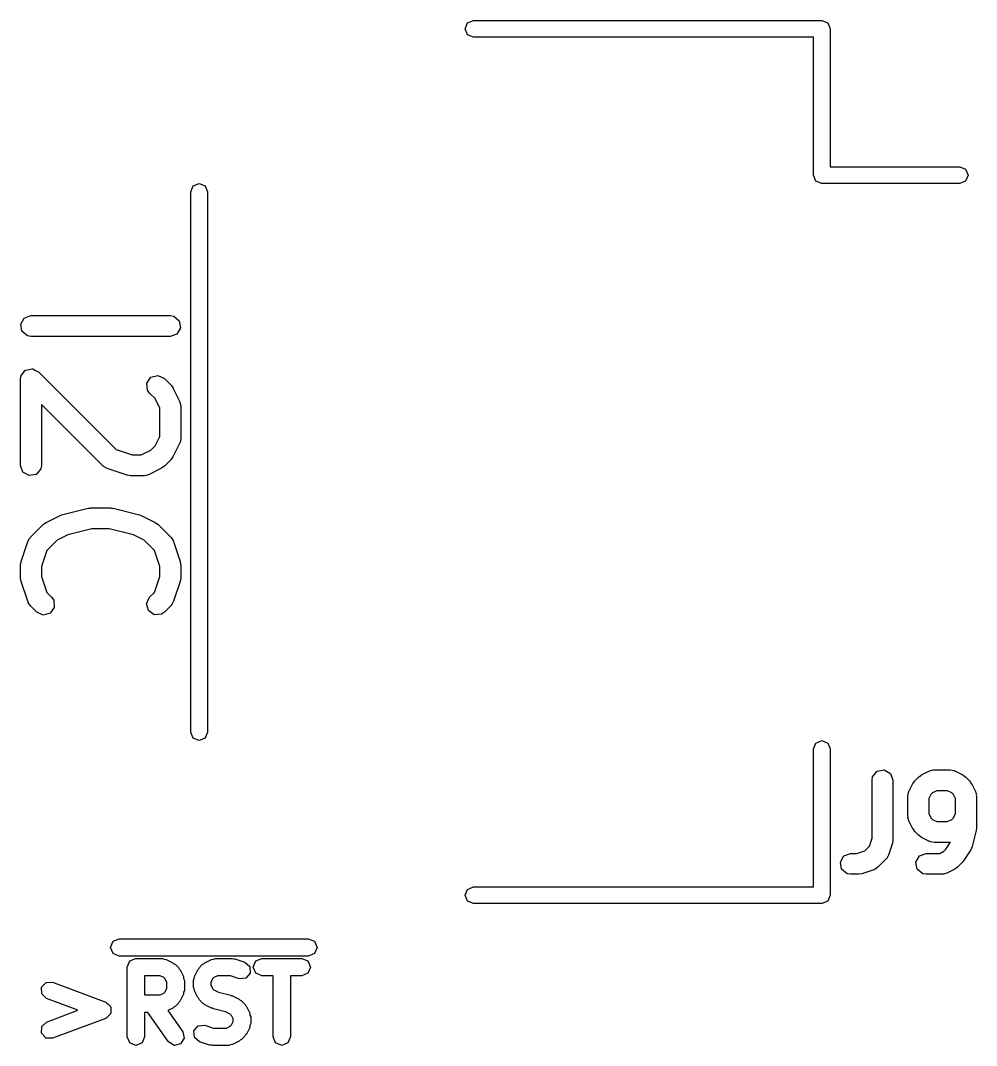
# Model space of a CAD drawing. Extents: x 83.3 to 116.7, y -116.6 to -83.3.
# Drawn here: x 83.27 to 90.14, y -97.19 to -89.83 of the extents above; entities that cross this region are included whole.
import ezdxf

# ---------------------------------------------------------------- set-up
doc = ezdxf.new("R2010")
doc.units = 0
doc.layers.add('BLACK', color=7, linetype='CONTINUOUS')

msp = doc.modelspace()

# ---------------------------------------------------------------- linework, layer by layer
at = {"layer": 'BLACK', "linetype": 'CONTINUOUS'}
for p, q in [((86.465, -89.89), (86.4826, -89.8476)), ((86.4826, -89.8476), (86.525, -89.83)), ((86.525, -89.83), (89.025, -89.83)), ((89.025, -89.83), (89.0674, -89.8476)), ((89.0674, -89.8476), (89.085, -89.89)), ((86.4826, -89.9324), (86.465, -89.89)), ((89.085, -89.89), (89.085, -90.88)), ((86.525, -89.95), (86.4826, -89.9324)), ((88.965, -89.95), (86.525, -89.95)), ((88.965, -90.94), (88.965, -89.95)), ((88.9826, -90.9824), (88.965, -90.94)), ((89.085, -90.88), (90.015, -90.88)), ((90.015, -90.88), (90.0574, -90.8976)), ((90.0574, -90.8976), (90.075, -90.94)), ((90.075, -90.94), (90.0574, -90.9824)), ((84.495, -91.06), (84.5126, -91.0176)), ((84.5126, -91.0176), (84.555, -91)), ((84.555, -91), (84.5974, -91.0176)), ((84.5974, -91.0176), (84.615, -91.06)), ((89.025, -91), (88.9826, -90.9824)), ((90.015, -91), (89.025, -91)), ((90.0574, -90.9824), (90.015, -91)), ((84.495, -94.94), (84.495, -91.06)), ((84.615, -91.06), (84.615, -94.94)), ((83.2738, -92.0108), (83.2994, -91.9664)), ((83.2994, -91.9664), (83.3476, -91.9488)), ((83.3476, -91.9488), (84.3476, -91.9488)), ((84.3476, -91.9488), (84.3733, -91.9533)), ((84.3733, -91.9533), (84.4126, -91.9863)), ((83.2827, -92.0613), (83.2738, -92.0108)), ((84.4215, -92.0368), (84.3958, -92.0813)), ((84.4126, -91.9863), (84.4215, -92.0368)), ((83.322, -92.0943), (83.2827, -92.0613)), ((83.3476, -92.0988), (83.322, -92.0943)), ((84.3476, -92.0988), (83.3476, -92.0988)), ((84.3958, -92.0813), (84.3476, -92.0988)), ((83.2917, -92.3618), (83.3046, -92.3433)), ((83.3046, -92.3433), (83.3079, -92.3424)), ((83.3079, -92.3424), (83.3101, -92.3398)), ((83.3101, -92.3398), (83.3324, -92.3359)), ((83.3324, -92.3359), (83.3542, -92.33)), ((83.3542, -92.33), (83.3573, -92.3315)), ((83.3573, -92.3315), (83.3606, -92.3309)), ((83.3606, -92.3309), (83.3802, -92.3422)), ((83.3802, -92.3422), (83.4007, -92.3517)), ((83.2726, -92.4048), (83.2755, -92.3886)), ((83.2726, -93.0238), (83.2726, -92.4048)), ((83.2752, -92.3853), (83.2763, -92.3837)), ((83.2755, -92.3886), (83.2752, -92.3853)), ((83.2763, -92.3837), (83.2771, -92.3791)), ((83.2771, -92.3791), (83.2917, -92.3618)), ((83.4007, -92.3517), (83.9596, -92.9106)), ((84.1799, -92.433), (84.2094, -92.3909)), ((84.2094, -92.3909), (84.2589, -92.3777)), ((84.2589, -92.3777), (84.3054, -92.3993)), ((84.3054, -92.3993), (84.353, -92.447)), ((84.1844, -92.4841), (84.1799, -92.433)), ((84.1993, -92.5054), (84.1844, -92.4841)), ((84.353, -92.447), (84.3659, -92.4653)), ((84.3659, -92.4653), (84.3671, -92.4665)), ((84.3671, -92.4665), (84.4147, -92.5617)), ((84.2384, -92.5444), (84.1993, -92.5054)), ((84.2726, -92.6129), (84.2384, -92.5444)), ((84.4147, -92.5617), (84.4221, -92.5867)), ((83.866, -93.0292), (83.4226, -92.5858)), ((83.4226, -92.5858), (83.4226, -93.0238)), ((84.2726, -92.8156), (84.2726, -92.6129)), ((84.4221, -92.5867), (84.4211, -92.591)), ((84.4211, -92.591), (84.4226, -92.5952)), ((84.4226, -92.5952), (84.4226, -92.8333)), ((84.2384, -92.8841), (84.2726, -92.8156)), ((84.4152, -92.8624), (84.4147, -92.8669)), ((84.4181, -92.859), (84.4152, -92.8624)), ((84.4226, -92.8333), (84.4181, -92.859)), ((83.9596, -92.9106), (84.0741, -92.9488)), ((84.1394, -92.9488), (84.208, -92.9146)), ((84.208, -92.9146), (84.2384, -92.8841)), ((84.4147, -92.8669), (84.3671, -92.9621)), ((84.0741, -92.9488), (84.1394, -92.9488)), ((84.353, -92.9816), (84.3054, -93.0292)), ((84.3537, -92.9801), (84.353, -92.9816)), ((84.3671, -92.9621), (84.3537, -92.9801)), ((83.2902, -93.072), (83.2726, -93.0238)), ((83.3346, -93.0977), (83.2902, -93.072)), ((83.4181, -93.0495), (83.3851, -93.0888)), ((83.4226, -93.0238), (83.4181, -93.0495)), ((83.8701, -93.0311), (83.866, -93.0292)), ((83.8724, -93.0349), (83.8701, -93.0311)), ((83.8953, -93.0473), (83.8724, -93.0349)), ((84.0382, -93.095), (83.8953, -93.0473)), ((84.2859, -93.0433), (84.1907, -93.0909)), ((84.287, -93.0421), (84.2859, -93.0433)), ((84.3054, -93.0292), (84.287, -93.0421)), ((83.3851, -93.0888), (83.3346, -93.0977)), ((84.0398, -93.0949), (84.0382, -93.095)), ((84.0619, -93.0988), (84.0398, -93.0949)), ((84.1571, -93.0988), (84.0619, -93.0988)), ((84.1614, -93.0973), (84.1571, -93.0988)), ((84.1657, -93.0983), (84.1614, -93.0973)), ((84.1907, -93.0909), (84.1657, -93.0983)), ((83.5522, -93.3853), (83.5646, -93.3816)), ((83.5646, -93.3816), (83.5675, -93.3796)), ((83.5675, -93.3796), (83.758, -93.332)), ((83.758, -93.332), (83.7729, -93.3309)), ((83.7729, -93.3309), (83.7762, -93.3298)), ((83.7762, -93.3298), (83.919, -93.3298)), ((83.919, -93.3298), (83.9338, -93.3324)), ((83.9338, -93.3324), (83.9372, -93.332)), ((83.9372, -93.332), (84.1277, -93.3796)), ((84.1277, -93.3796), (84.1395, -93.3849)), ((83.3422, -93.5422), (83.4374, -93.447)), ((83.4374, -93.447), (83.4558, -93.4341)), ((83.4558, -93.4341), (83.4569, -93.4329)), ((83.4569, -93.4329), (83.5522, -93.3853)), ((84.1395, -93.3849), (84.1431, -93.3853)), ((84.1431, -93.3853), (84.2383, -93.4329)), ((84.2383, -93.4329), (84.2563, -93.4463)), ((84.2563, -93.4463), (84.2578, -93.447)), ((84.2578, -93.447), (84.353, -93.5422)), ((83.6119, -93.5231), (83.5349, -93.5616)), ((83.7854, -93.4798), (83.6119, -93.5231)), ((83.9098, -93.4798), (83.7854, -93.4798)), ((84.0833, -93.5231), (83.9098, -93.4798)), ((84.1603, -93.5616), (84.0833, -93.5231)), ((83.2765, -93.7144), (83.3241, -93.5715)), ((83.3241, -93.5715), (83.3365, -93.5486)), ((83.3365, -93.5486), (83.3403, -93.5463)), ((83.3403, -93.5463), (83.3422, -93.5422)), ((83.5349, -93.5616), (83.4608, -93.6358)), ((84.2344, -93.6358), (84.1603, -93.5616)), ((84.353, -93.5422), (84.368, -93.5635)), ((84.368, -93.5635), (84.3684, -93.568)), ((84.3684, -93.568), (84.3712, -93.5715)), ((84.3712, -93.5715), (84.4188, -93.7144)), ((83.4608, -93.6358), (83.4226, -93.7503)), ((84.2726, -93.7503), (84.2344, -93.6358)), ((83.2726, -93.7381), (83.2765, -93.716)), ((83.2726, -93.8333), (83.2726, -93.7381)), ((83.2765, -93.716), (83.2765, -93.7144)), ((84.4188, -93.7144), (84.4221, -93.7366)), ((84.4221, -93.7366), (84.4226, -93.7381)), ((84.4226, -93.7381), (84.4226, -93.8333)), ((83.4226, -93.7503), (83.4226, -93.8212)), ((83.4226, -93.8212), (83.4608, -93.9357)), ((84.2344, -93.9357), (84.2726, -93.8212)), ((84.2726, -93.8212), (84.2726, -93.7503)), ((83.2732, -93.8349), (83.2726, -93.8333)), ((83.2765, -93.8571), (83.2732, -93.8349)), ((83.3241, -93.9999), (83.2765, -93.8571)), ((84.4188, -93.8571), (84.3712, -93.9999)), ((84.4226, -93.8333), (84.4187, -93.8554)), ((84.4187, -93.8554), (84.4188, -93.8571)), ((83.4608, -93.9357), (83.4959, -93.9708)), ((84.1993, -93.9708), (84.2344, -93.9357)), ((83.3269, -94.0034), (83.3241, -93.9999)), ((83.3273, -94.0079), (83.3269, -94.0034)), ((83.3422, -94.0292), (83.3273, -94.0079)), ((83.3898, -94.0768), (83.3422, -94.0292)), ((83.5153, -94.0432), (83.4859, -94.0852)), ((83.4959, -93.9708), (83.5108, -93.9921)), ((83.5108, -93.9921), (83.5153, -94.0432)), ((84.1777, -94.0173), (84.1993, -93.9708)), ((84.1909, -94.0668), (84.1777, -94.0173)), ((84.353, -94.0292), (84.3054, -94.0768)), ((84.3549, -94.0252), (84.353, -94.0292)), ((84.3587, -94.0228), (84.3549, -94.0252)), ((84.3712, -93.9999), (84.3587, -94.0228)), ((83.4363, -94.0985), (83.3898, -94.0768)), ((83.4859, -94.0852), (83.4363, -94.0985)), ((84.233, -94.0963), (84.1909, -94.0668)), ((84.2841, -94.0918), (84.233, -94.0963)), ((84.3054, -94.0768), (84.2841, -94.0918)), ((84.5126, -94.9824), (84.495, -94.94)), ((84.555, -95), (84.5126, -94.9824)), ((84.5974, -94.9824), (84.555, -95)), ((84.615, -94.94), (84.5974, -94.9824)), ((88.9826, -95.0176), (89.025, -95)), ((89.025, -95), (89.0674, -95.0176)), ((88.965, -95.06), (88.9826, -95.0176)), ((88.965, -96.05), (88.965, -95.06)), ((89.0674, -95.0176), (89.085, -95.06)), ((89.085, -95.06), (89.085, -96.11)), ((89.3899, -95.259), (89.4229, -95.2197)), ((89.4229, -95.2197), (89.4734, -95.2108)), ((89.4734, -95.2108), (89.5179, -95.2364)), ((89.7412, -95.2461), (89.7983, -95.2176)), ((89.7983, -95.2176), (89.8233, -95.2101)), ((89.8233, -95.2101), (89.8276, -95.2112)), ((89.8276, -95.2112), (89.8318, -95.2096)), ((89.8318, -95.2096), (89.9461, -95.2096)), ((89.9461, -95.2096), (89.9718, -95.2142)), ((89.9718, -95.2142), (89.9752, -95.217)), ((89.9752, -95.217), (89.9797, -95.2176)), ((89.9797, -95.2176), (90.0368, -95.2461)), ((89.3854, -95.2846), (89.3899, -95.259)), ((89.3854, -95.701), (89.3854, -95.2846)), ((89.5179, -95.2364), (89.5354, -95.2846)), ((89.5354, -95.2846), (89.5354, -95.7132)), ((89.679, -95.3082), (89.6924, -95.2902)), ((89.6924, -95.2902), (89.6931, -95.2887)), ((89.6931, -95.2887), (89.7217, -95.2602)), ((89.7217, -95.2602), (89.74, -95.2473)), ((89.74, -95.2473), (89.7412, -95.2461)), ((90.0368, -95.2461), (90.0548, -95.2595)), ((90.0548, -95.2595), (90.0563, -95.2602)), ((90.0563, -95.2602), (90.0849, -95.2887)), ((90.0849, -95.2887), (90.0977, -95.3071)), ((89.65, -95.3698), (89.6505, -95.3654)), ((89.6505, -95.3654), (89.679, -95.3082)), ((89.8495, -95.3596), (89.8191, -95.3748)), ((89.9284, -95.3596), (89.8495, -95.3596)), ((89.9588, -95.3748), (89.9284, -95.3596)), ((90.0977, -95.3071), (90.0989, -95.3082)), ((90.0989, -95.3082), (90.1275, -95.3654)), ((90.1275, -95.3654), (90.1349, -95.3903)), ((89.6426, -95.3989), (89.6471, -95.3733)), ((89.6426, -95.5418), (89.6426, -95.3989)), ((89.6471, -95.3733), (89.65, -95.3698)), ((89.8078, -95.3862), (89.7926, -95.4166)), ((89.7926, -95.4166), (89.7926, -95.5241)), ((89.8191, -95.3748), (89.8078, -95.3862)), ((89.9702, -95.3862), (89.9588, -95.3748)), ((89.9854, -95.4166), (89.9702, -95.3862)), ((89.9854, -95.5241), (89.9854, -95.4166)), ((90.1349, -95.3903), (90.1339, -95.3947)), ((90.1339, -95.3947), (90.1354, -95.3989)), ((90.1354, -95.3989), (90.1354, -95.6275)), ((89.6441, -95.546), (89.6426, -95.5418)), ((89.6431, -95.5504), (89.6441, -95.546)), ((89.6505, -95.5753), (89.6431, -95.5504)), ((89.679, -95.6325), (89.6505, -95.5753)), ((89.7926, -95.5241), (89.8078, -95.5545)), ((89.8078, -95.5545), (89.8191, -95.5659)), ((89.8191, -95.5659), (89.8495, -95.5811)), ((89.8495, -95.5811), (89.9284, -95.5811)), ((89.9284, -95.5811), (89.9588, -95.5659)), ((89.9588, -95.5659), (89.9702, -95.5545)), ((89.9702, -95.5545), (89.9854, -95.5241)), ((89.6802, -95.6336), (89.679, -95.6325)), ((89.6931, -95.652), (89.6802, -95.6336)), ((89.7217, -95.6805), (89.6931, -95.652)), ((90.1332, -95.6457), (90.1046, -95.76)), ((90.1354, -95.6275), (90.1328, -95.6422)), ((90.1328, -95.6422), (90.1332, -95.6457)), ((89.3663, -95.7584), (89.3854, -95.701)), ((89.5354, -95.7132), (89.5315, -95.7353)), ((89.5315, -95.7353), (89.5316, -95.7369)), ((89.7232, -95.6812), (89.7217, -95.6805)), ((89.7412, -95.6946), (89.7232, -95.6812)), ((89.7983, -95.7231), (89.7412, -95.6946)), ((89.8028, -95.7237), (89.7983, -95.7231)), ((89.8062, -95.7265), (89.8028, -95.7237)), ((89.8318, -95.7311), (89.8062, -95.7265)), ((89.9461, -95.7311), (89.8318, -95.7311)), ((89.9164, -95.7797), (89.9497, -95.7298)), ((89.9497, -95.7298), (89.9461, -95.7311)), ((89.1836, -95.8272), (89.2318, -95.8096)), ((89.2318, -95.8096), (89.2768, -95.8096)), ((89.2768, -95.8096), (89.3342, -95.7905)), ((89.3342, -95.7905), (89.3663, -95.7584)), ((89.5316, -95.7369), (89.503, -95.8226)), ((89.7265, -95.8272), (89.7747, -95.8096)), ((89.7747, -95.8096), (89.8713, -95.8096)), ((89.8713, -95.8096), (89.9017, -95.7944)), ((89.9017, -95.7944), (89.9164, -95.7797)), ((90.0942, -95.7834), (90.0371, -95.8691)), ((90.0943, -95.783), (90.0942, -95.7834)), ((90.1046, -95.76), (90.0943, -95.783)), ((89.158, -95.8716), (89.1836, -95.8272)), ((89.1669, -95.9221), (89.158, -95.8716)), ((89.4849, -95.852), (89.4277, -95.9091)), ((89.4868, -95.8479), (89.4849, -95.852)), ((89.4906, -95.8455), (89.4868, -95.8479)), ((89.503, -95.8226), (89.4906, -95.8455)), ((89.7008, -95.8716), (89.7265, -95.8272)), ((89.7097, -95.9221), (89.7008, -95.8716)), ((90.0277, -95.8805), (89.9992, -95.9091)), ((90.0292, -95.8774), (90.0277, -95.8805)), ((90.0371, -95.8691), (90.0292, -95.8774)), ((89.2062, -95.9551), (89.1669, -95.9221)), ((89.2318, -95.9596), (89.2062, -95.9551)), ((89.3127, -95.9558), (89.2905, -95.9591)), ((89.3984, -95.9272), (89.3127, -95.9558)), ((89.4019, -95.9244), (89.3984, -95.9272)), ((89.4064, -95.924), (89.4019, -95.9244)), ((89.4277, -95.9091), (89.4064, -95.924)), ((89.749, -95.9551), (89.7097, -95.9221)), ((89.7747, -95.9596), (89.749, -95.9551)), ((89.9225, -95.9517), (89.8976, -95.9591)), ((89.9797, -95.9231), (89.9225, -95.9517)), ((89.9808, -95.922), (89.9797, -95.9231)), ((89.9992, -95.9091), (89.9808, -95.922)), ((89.289, -95.9596), (89.2318, -95.9596)), ((89.2905, -95.9591), (89.289, -95.9596)), ((89.889, -95.9596), (89.7747, -95.9596)), ((89.8932, -95.9581), (89.889, -95.9596)), ((89.8976, -95.9591), (89.8932, -95.9581)), ((86.465, -96.11), (86.4826, -96.0676)), ((86.4826, -96.0676), (86.525, -96.05)), ((86.525, -96.05), (88.965, -96.05)), ((86.4826, -96.1524), (86.465, -96.11)), ((86.525, -96.17), (86.4826, -96.1524)), ((89.025, -96.17), (86.525, -96.17)), ((89.0674, -96.1524), (89.025, -96.17)), ((89.085, -96.11), (89.0674, -96.1524)), ((83.919, -96.485), (83.9374, -96.4408)), ((83.9374, -96.4408), (83.9815, -96.4225)), ((83.9815, -96.4225), (85.3387, -96.4225)), ((85.3387, -96.4225), (85.3829, -96.4408)), ((85.3829, -96.4408), (85.4012, -96.485)), ((83.9374, -96.5292), (83.919, -96.485)), ((83.9815, -96.5475), (83.9374, -96.5292)), ((85.3829, -96.5292), (85.3387, -96.5475)), ((85.4012, -96.485), (85.3829, -96.5292)), ((85.3387, -96.5475), (83.9815, -96.5475)), ((84.0381, -96.6262), (84.0564, -96.582)), ((84.0564, -96.582), (84.1006, -96.5637)), ((84.1006, -96.5637), (84.2911, -96.5637)), ((84.2911, -96.5637), (84.3045, -96.5693)), ((84.3045, -96.5693), (84.319, -96.5703)), ((84.319, -96.5703), (84.3666, -96.5941)), ((84.3666, -96.5941), (84.3734, -96.6019)), ((84.3734, -96.6019), (84.3829, -96.6058)), ((84.3829, -96.6058), (84.4067, -96.6296)), ((84.5564, -96.6296), (84.5802, -96.6058)), ((84.5802, -96.6058), (84.5897, -96.6019)), ((84.5897, -96.6019), (84.5965, -96.5941)), ((84.5965, -96.5941), (84.6441, -96.5703)), ((84.6441, -96.5703), (84.6586, -96.5693)), ((84.6586, -96.5693), (84.672, -96.5637)), ((84.672, -96.5637), (84.7911, -96.5637)), ((84.7911, -96.5637), (84.8006, -96.5676)), ((84.8006, -96.5676), (84.8108, -96.5669)), ((84.8108, -96.5669), (84.8823, -96.5907)), ((84.8823, -96.5907), (84.9184, -96.6221)), ((84.9429, -96.6262), (84.9612, -96.582)), ((84.9612, -96.582), (85.0054, -96.5637)), ((85.0054, -96.5637), (85.2911, -96.5637)), ((85.2911, -96.5637), (85.3353, -96.582)), ((85.3353, -96.582), (85.3536, -96.6262)), ((84.0381, -97.1262), (84.0381, -96.6262)), ((84.1631, -96.6887), (84.1631, -96.8256)), ((84.2763, -96.6887), (84.1631, -96.6887)), ((84.3017, -96.7014), (84.2763, -96.6887)), ((84.4067, -96.6296), (84.4106, -96.6391)), ((84.4106, -96.6391), (84.4184, -96.6459)), ((84.4184, -96.6459), (84.4422, -96.6935)), ((84.5209, -96.6935), (84.5447, -96.6459)), ((84.5447, -96.6459), (84.5525, -96.6391)), ((84.5525, -96.6391), (84.5564, -96.6296)), ((84.6868, -96.6887), (84.6614, -96.7014)), ((84.7809, -96.6887), (84.6868, -96.6887)), ((84.8427, -96.7093), (84.7809, -96.6887)), ((84.9218, -96.6698), (84.8905, -96.7059)), ((84.9184, -96.6221), (84.9218, -96.6698)), ((84.9612, -96.6704), (84.9429, -96.6262)), ((85.0054, -96.6887), (84.9612, -96.6704)), ((85.0857, -96.6887), (85.0054, -96.6887)), ((85.0857, -97.1262), (85.0857, -96.6887)), ((85.2911, -96.6887), (85.2107, -96.6887)), ((85.2107, -96.6887), (85.2107, -97.1262)), ((85.3353, -96.6704), (85.2911, -96.6887)), ((85.3536, -96.6262), (85.3353, -96.6704)), ((83.423, -96.7709), (83.4557, -96.736)), ((83.4557, -96.736), (83.5035, -96.7343)), ((83.5035, -96.7343), (83.8844, -96.8772)), ((84.3111, -96.7108), (84.3017, -96.7014)), ((84.3238, -96.7362), (84.3111, -96.7108)), ((84.3238, -96.7781), (84.3238, -96.7362)), ((84.4422, -96.6935), (84.4432, -96.708)), ((84.4432, -96.708), (84.4488, -96.7214)), ((84.4488, -96.7214), (84.4488, -96.7929)), ((84.5143, -96.7214), (84.5199, -96.708)), ((84.5143, -96.769), (84.5143, -96.7214)), ((84.5199, -96.708), (84.5209, -96.6935)), ((84.652, -96.7108), (84.6393, -96.7362)), ((84.6393, -96.7362), (84.6393, -96.7543)), ((84.6393, -96.7543), (84.652, -96.7796)), ((84.6614, -96.7014), (84.652, -96.7108)), ((84.8905, -96.7059), (84.8427, -96.7093)), ((83.4246, -96.8187), (83.423, -96.7709)), ((83.4596, -96.8514), (83.4246, -96.8187)), ((84.1631, -96.8256), (84.2763, -96.8256)), ((84.2763, -96.8256), (84.3017, -96.8129)), ((84.3017, -96.8129), (84.3111, -96.8035)), ((84.3111, -96.8035), (84.3238, -96.7781)), ((84.4422, -96.8208), (84.4184, -96.8684)), ((84.4432, -96.8063), (84.4422, -96.8208)), ((84.4488, -96.7929), (84.4432, -96.8063)), ((84.5199, -96.7825), (84.5143, -96.769)), ((84.5209, -96.797), (84.5199, -96.7825)), ((84.5447, -96.8446), (84.5209, -96.797)), ((84.652, -96.7796), (84.6614, -96.7891)), ((84.6614, -96.7891), (84.6938, -96.8053)), ((84.6938, -96.8053), (84.7824, -96.8275)), ((84.7824, -96.8275), (84.7881, -96.8317)), ((84.7881, -96.8317), (84.7952, -96.8322)), ((84.7952, -96.8322), (84.8428, -96.856)), ((83.6845, -96.9357), (83.4596, -96.8514)), ((83.8844, -96.8772), (83.8861, -96.8787)), ((83.8861, -96.8787), (83.8884, -96.8788)), ((83.8884, -96.8788), (83.9034, -96.8949)), ((83.9034, -96.8949), (83.9194, -96.9099)), ((83.9194, -96.9099), (83.9195, -96.9121)), ((83.9195, -96.9121), (83.921, -96.9138)), ((83.921, -96.9138), (83.9203, -96.9357)), ((84.3734, -96.9124), (84.3666, -96.9202)), ((84.3829, -96.9085), (84.3734, -96.9124)), ((84.4067, -96.8847), (84.3829, -96.9085)), ((84.4106, -96.8752), (84.4067, -96.8847)), ((84.4184, -96.8684), (84.4106, -96.8752)), ((84.5525, -96.8514), (84.5447, -96.8446)), ((84.5564, -96.8609), (84.5525, -96.8514)), ((84.5802, -96.8847), (84.5564, -96.8609)), ((84.5897, -96.8886), (84.5802, -96.8847)), ((84.5965, -96.8964), (84.5897, -96.8886)), ((84.6441, -96.9202), (84.5965, -96.8964)), ((84.8428, -96.856), (84.8496, -96.8638)), ((84.8496, -96.8638), (84.8591, -96.8677)), ((84.8591, -96.8677), (84.8829, -96.8915)), ((84.8829, -96.8915), (84.8868, -96.901)), ((84.8868, -96.901), (84.8946, -96.9078)), ((84.8946, -96.9078), (84.9184, -96.9554)), ((83.4596, -97.02), (83.6845, -96.9357)), ((83.9034, -96.9766), (83.8884, -96.9926)), ((83.9194, -96.9616), (83.9034, -96.9766)), ((83.9195, -96.9593), (83.9194, -96.9616)), ((83.921, -96.9577), (83.9195, -96.9593)), ((83.9203, -96.9357), (83.921, -96.9577)), ((84.1871, -96.9506), (84.1631, -96.9506)), ((84.1631, -96.9506), (84.1631, -97.1262)), ((84.3351, -97.162), (84.1871, -96.9506)), ((84.3666, -96.9202), (84.3309, -96.9381)), ((84.3309, -96.9381), (84.4375, -97.0903)), ((84.6512, -96.9207), (84.6441, -96.9202)), ((84.6569, -96.9249), (84.6512, -96.9207)), ((84.7454, -96.9471), (84.6569, -96.9249)), ((84.7779, -96.9633), (84.7454, -96.9471)), ((84.7873, -96.9727), (84.7779, -96.9633)), ((84.8, -96.9981), (84.7873, -96.9727)), ((84.9184, -96.9554), (84.9194, -96.9699)), ((84.9194, -96.9699), (84.925, -96.9833)), ((84.925, -96.9833), (84.925, -97.031)), ((83.423, -97.1005), (83.4246, -97.0527)), ((83.4246, -97.0527), (83.4596, -97.02)), ((83.8844, -96.9942), (83.5035, -97.1371)), ((83.8861, -96.9927), (83.8844, -96.9942)), ((83.8884, -96.9926), (83.8861, -96.9927)), ((84.5175, -97.0826), (84.5488, -97.0465)), ((84.5488, -97.0465), (84.5965, -97.0431)), ((84.5965, -97.0431), (84.6584, -97.0637)), ((84.7525, -97.0637), (84.7779, -97.051)), ((84.7779, -97.051), (84.7873, -97.0415)), ((84.7873, -97.0415), (84.8, -97.0162)), ((84.8, -97.0162), (84.8, -96.9981)), ((84.9184, -97.0589), (84.8946, -97.1065)), ((84.9194, -97.0444), (84.9184, -97.0589)), ((84.925, -97.031), (84.9194, -97.0444)), ((83.4557, -97.1355), (83.423, -97.1005)), ((84.0564, -97.1704), (84.0381, -97.1262)), ((84.1631, -97.1262), (84.1448, -97.1704)), ((84.4375, -97.0903), (84.4479, -97.1371)), ((84.5209, -97.1303), (84.5175, -97.0826)), ((84.557, -97.1617), (84.5209, -97.1303)), ((84.6584, -97.0637), (84.7525, -97.0637)), ((84.8829, -97.1228), (84.8591, -97.1466)), ((84.8868, -97.1133), (84.8829, -97.1228)), ((84.8946, -97.1065), (84.8868, -97.1133)), ((85.104, -97.1704), (85.0857, -97.1262)), ((85.2107, -97.1262), (85.1924, -97.1704)), ((83.5035, -97.1371), (83.4557, -97.1355)), ((84.1006, -97.1887), (84.0564, -97.1704)), ((84.1448, -97.1704), (84.1006, -97.1887)), ((84.3754, -97.1877), (84.3351, -97.162)), ((84.4222, -97.1774), (84.3754, -97.1877)), ((84.4479, -97.1371), (84.4222, -97.1774)), ((84.6285, -97.1855), (84.557, -97.1617)), ((84.6387, -97.1848), (84.6285, -97.1855)), ((84.6482, -97.1887), (84.6387, -97.1848)), ((84.7673, -97.1887), (84.6482, -97.1887)), ((84.7807, -97.1831), (84.7673, -97.1887)), ((84.7952, -97.1821), (84.7807, -97.1831)), ((84.8428, -97.1583), (84.7952, -97.1821)), ((84.8496, -97.1505), (84.8428, -97.1583)), ((84.8591, -97.1466), (84.8496, -97.1505)), ((85.1482, -97.1887), (85.104, -97.1704)), ((85.1924, -97.1704), (85.1482, -97.1887))]:
    msp.add_line(p, q, dxfattribs=at)

doc.saveas('drawing.dxf')
